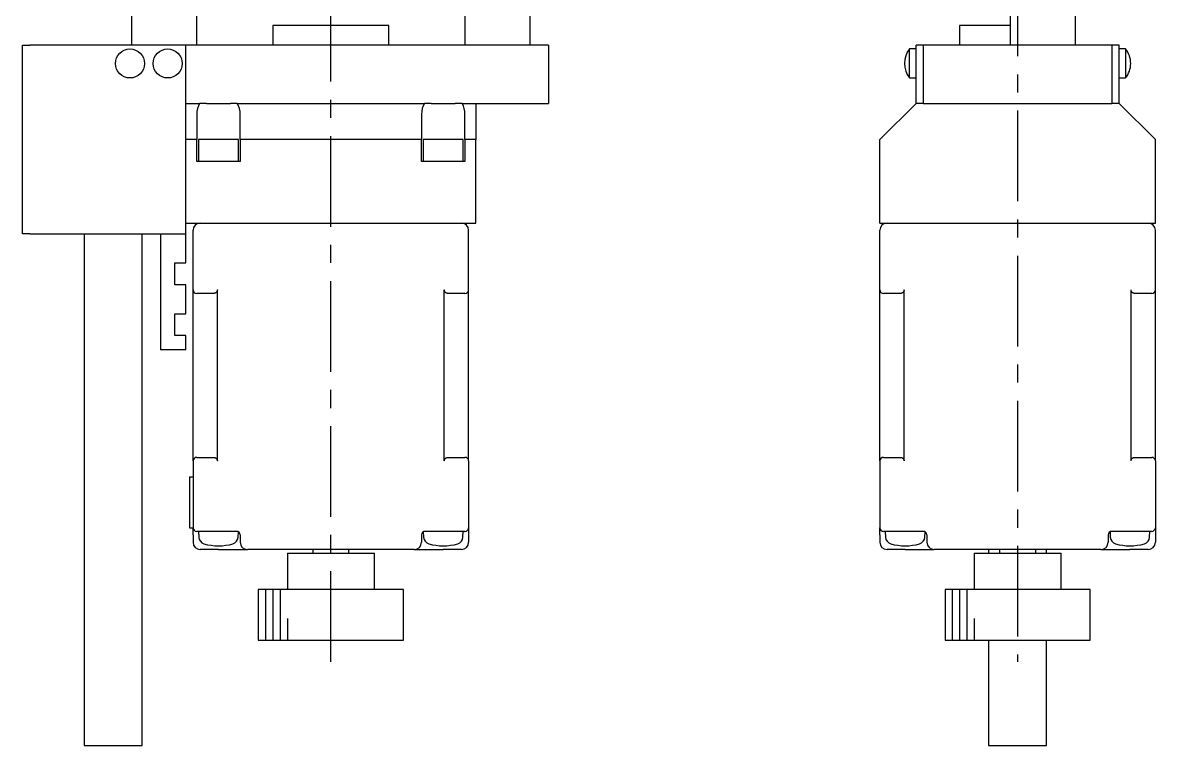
# Model space of a CAD drawing. Extents: x 124 to 837, y 27 to 513.
# Drawn here: x 323.7 to 479.9, y 217.7 to 317.3 of the extents above; entities that cross this region are included whole.
import ezdxf

# ---------------------------------------------------------------- set-up
doc = ezdxf.new("R2010")
doc.units = 0
doc.header["$LTSCALE"] = 10
doc.linetypes.add('CENTER', pattern=[2, 1.25, -0.25, 0.25, -0.25])
for name, color, linetype in [('1', 7, 'CONTINUOUS'), ('11', 7, 'CONTINUOUS'), ('2', 7, 'CONTINUOUS')]:
    doc.layers.add(name, color=color, linetype=linetype)

msp = doc.modelspace()

# ---------------------------------------------------------------- linework, layer by layer
at = {"layer": '1', "color": 7, "linetype": 'CONTINUOUS'}
for p, q in [((459.95, 338.699999), (459.95, 314.199999)), ((468.95, 314.199999), (468.95, 338.699999)), ((338.749999, 336.675067), (338.749999, 314.199999)), ((347.749999, 314.199999), (347.749999, 336.762378)), ((384.749999, 336.762378), (384.749999, 314.199999)), ((393.749999, 314.199999), (393.749999, 336.675067)), ((366.249999, 316.949999), (358.249999, 316.949999)), ((358.249999, 316.949999), (358.249999, 314.199999)), ((374.249999, 316.949999), (366.249999, 316.949999)), ((374.249999, 314.199999), (374.249999, 316.949999)), ((452.95, 316.949999), (452.95, 314.199999)), ((459.95, 316.949999), (452.95, 316.949999)), ((323.749999, 288.199999), (323.749999, 314.199999)), ((323.749999, 314.199999), (324.749999, 314.199999)), ((346.249999, 314.199999), (324.749999, 314.199999)), ((396.249999, 314.199999), (346.249999, 314.199999)), ((346.249999, 306.199999), (346.249999, 314.199999)), ((396.249999, 314.199999), (396.249999, 306.199999)), ((447.95, 314.199999), (446.95, 314.199999)), ((446.95, 306.199999), (446.95, 314.199999)), ((473.95, 314.199999), (447.95, 314.199999)), ((447.95, 314.199999), (447.95, 306.199999)), ((473.95, 314.199999), (473.95, 306.199999)), ((474.95, 314.199999), (473.95, 314.199999)), ((474.95, 306.199999), (474.95, 314.199999)), ((446.95, 313.699999), (446.052001, 313.699999)), ((446.052001, 309.700002), (446.052001, 313.699999)), ((475.847999, 313.699999), (474.95, 313.699999)), ((475.847999, 313.699999), (475.847999, 309.70011)), ((446.052001, 309.699999), (446.95, 309.699999)), ((474.95, 309.699999), (475.847999, 309.699999)), ((346.249999, 306.199999), (348.151923, 306.199999)), ((346.249999, 301.199999), (346.249999, 306.199999)), ((349.091687, 306.199999), (348.151923, 306.199999)), ((349.091687, 306.199999), (352.408311, 306.199999)), ((353.348075, 306.199999), (352.408311, 306.199999)), ((353.348075, 306.199999), (379.151923, 306.199999)), ((380.091687, 306.199999), (379.151923, 306.199999)), ((380.091687, 306.199999), (383.408311, 306.199999)), ((384.348075, 306.199999), (383.408311, 306.199999)), ((384.348075, 306.199999), (386.249999, 306.199999)), ((386.249999, 306.199999), (396.249999, 306.199999)), ((386.249999, 306.199999), (386.249999, 301.199999)), ((446.95, 306.199999), (441.95, 301.199999)), ((447.95, 306.199999), (446.95, 306.199999)), ((447.95, 306.199999), (473.95, 306.199999)), ((474.95, 306.199999), (473.95, 306.199999)), ((479.95, 301.199999), (474.95, 306.199999)), ((347.749999, 304.699999), (347.749999, 301.199999)), ((353.749999, 301.199999), (353.749999, 304.699999)), ((378.749999, 304.699999), (378.749999, 301.199999)), ((384.749999, 301.199999), (384.749999, 304.699999)), ((346.249999, 289.699999), (346.249999, 301.199999)), ((347.749999, 301.199999), (346.249999, 301.199999)), ((347.749999, 298.199999), (347.749999, 301.199999)), ((350.749999, 301.199999), (347.999999, 301.199999)), ((353.499999, 301.199999), (347.999999, 301.199999)), ((347.999999, 301.199999), (347.999999, 298.199999)), ((353.499999, 301.199999), (350.749999, 301.199999)), ((353.499999, 298.199999), (353.499999, 301.199999)), ((378.749999, 301.199999), (353.749999, 301.199999)), ((353.749999, 301.199999), (353.749999, 298.199999)), ((378.749999, 298.199999), (378.749999, 301.199999)), ((381.749999, 301.199999), (378.999999, 301.199999)), ((384.499999, 301.199999), (378.999999, 301.199999)), ((378.999999, 301.199999), (378.999999, 298.199999)), ((384.499999, 301.199999), (381.749999, 301.199999)), ((384.499999, 298.199999), (384.499999, 301.199999)), ((386.249999, 301.199999), (384.749999, 301.199999)), ((384.749999, 301.199999), (384.749999, 298.199999)), ((386.249999, 289.699999), (386.249999, 301.199999)), ((441.95, 289.699999), (441.95, 301.199999)), ((479.95, 289.699999), (479.95, 301.199999)), ((353.749999, 298.199999), (347.749999, 298.199999)), ((384.749999, 298.199999), (378.749999, 298.199999)), ((346.249999, 289.699999), (386.249999, 289.699999)), ((346.249999, 288.199999), (346.249999, 289.699999)), ((441.95, 289.699999), (479.95, 289.699999)), ((324.749999, 288.199999), (323.749999, 288.199999)), ((324.749999, 288.199999), (346.249999, 288.199999)), ((332.249999, 288.199999), (332.249999, 217.700001)), ((340.249999, 217.700001), (340.249999, 288.199999)), ((342.749999, 288.199999), (342.749999, 272.199999)), ((346.249999, 284.199999), (346.249999, 288.199999)), ((347.249999, 280.499999), (347.249999, 288.699999)), ((385.249999, 280.499999), (385.249999, 288.699999)), ((441.95, 280.499999), (441.95, 288.699999)), ((479.95, 280.499999), (479.95, 288.699999)), ((344.749999, 284.199999), (346.249999, 284.199999)), ((344.749999, 281.199999), (344.749999, 284.199999)), ((346.249999, 281.199999), (344.749999, 281.199999)), ((346.249999, 277.199999), (346.249999, 281.199999)), ((347.249999, 256.899999), (347.249999, 280.499999)), ((349.249999, 279.999999), (347.749999, 279.999999)), ((350.101767, 279.999999), (349.249999, 279.999999)), ((350.126301, 280.000601), (350.101767, 279.999999)), ((350.150775, 280.002407), (350.126301, 280.000601)), ((350.175132, 280.005411), (350.150775, 280.002407)), ((350.199312, 280.009606), (350.175132, 280.005411)), ((350.223257, 280.014983), (350.199312, 280.009606)), ((350.246909, 280.021529), (350.223257, 280.014983)), ((350.270212, 280.029227), (350.246909, 280.021529)), ((350.293108, 280.038059), (350.270212, 280.029227)), ((350.315544, 280.048004), (350.293108, 280.038059)), ((350.337465, 280.059038), (350.315544, 280.048004)), ((350.358818, 280.071135), (350.337465, 280.059038)), ((350.379552, 280.084264), (350.358818, 280.071135)), ((350.399616, 280.098395), (350.379552, 280.084264)), ((350.418963, 280.113494), (350.399616, 280.098395)), ((350.437546, 280.129523), (350.418963, 280.113494)), ((350.45532, 280.146446), (350.437546, 280.129523)), ((350.472242, 280.16422), (350.45532, 280.146446)), ((350.488272, 280.182802), (350.472242, 280.16422)), ((350.50337, 280.202149), (350.488272, 280.182802)), ((350.517501, 280.222214), (350.50337, 280.202149)), ((350.530631, 280.242948), (350.517501, 280.222214)), ((350.542727, 280.264301), (350.530631, 280.242948)), ((350.553761, 280.286221), (350.542727, 280.264301)), ((350.563706, 280.308657), (350.553761, 280.286221)), ((350.572539, 280.331554), (350.563706, 280.308657)), ((350.580237, 280.354857), (350.572539, 280.331554)), ((350.586782, 280.378509), (350.580237, 280.354857)), ((350.592159, 280.402454), (350.586782, 280.378509)), ((350.596355, 280.426634), (350.592159, 280.402454)), ((350.599359, 280.45099), (350.596355, 280.426634)), ((350.601164, 280.475465), (350.599359, 280.45099)), ((350.601767, 280.499999), (350.601164, 280.475465)), ((350.601767, 256.899999), (350.601767, 280.499999)), ((381.898231, 256.899999), (381.898231, 280.499999)), ((381.898834, 280.475465), (381.898231, 280.499999)), ((381.900639, 280.45099), (381.898834, 280.475465)), ((381.903643, 280.426634), (381.900639, 280.45099)), ((381.907839, 280.402454), (381.903643, 280.426634)), ((381.913216, 280.378509), (381.907839, 280.402454)), ((381.919761, 280.354857), (381.913216, 280.378509)), ((381.927459, 280.331554), (381.919761, 280.354857)), ((381.936291, 280.308657), (381.927459, 280.331554)), ((381.946237, 280.286221), (381.936291, 280.308657)), ((381.957271, 280.264301), (381.946237, 280.286221)), ((381.969367, 280.242948), (381.957271, 280.264301)), ((381.982496, 280.222214), (381.969367, 280.242948)), ((381.996627, 280.202149), (381.982496, 280.222214)), ((382.011726, 280.182802), (381.996627, 280.202149)), ((382.027756, 280.16422), (382.011726, 280.182802)), ((382.044678, 280.146446), (382.027756, 280.16422)), ((382.062452, 280.129523), (382.044678, 280.146446)), ((382.081035, 280.113494), (382.062452, 280.129523)), ((382.100382, 280.098395), (382.081035, 280.113494)), ((382.120446, 280.084264), (382.100382, 280.098395)), ((382.14118, 280.071135), (382.120446, 280.084264)), ((382.162533, 280.059038), (382.14118, 280.071135)), ((382.184454, 280.048004), (382.162533, 280.059038)), ((382.20689, 280.038059), (382.184454, 280.048004)), ((382.229786, 280.029227), (382.20689, 280.038059)), ((382.253089, 280.021529), (382.229786, 280.029227)), ((382.276741, 280.014983), (382.253089, 280.021529)), ((382.300686, 280.009606), (382.276741, 280.014983)), ((382.324866, 280.005411), (382.300686, 280.009606)), ((382.349223, 280.002407), (382.324866, 280.005411)), ((382.373697, 280.000601), (382.349223, 280.002407)), ((382.398231, 279.999999), (382.373697, 280.000601)), ((383.249999, 279.999999), (382.398231, 279.999999)), ((384.749999, 279.999999), (383.249999, 279.999999)), ((385.249999, 256.899999), (385.249999, 280.499999)), ((441.95, 256.899999), (441.95, 280.499999)), ((443.95, 279.999999), (442.45, 279.999999)), ((444.801768, 279.999999), (443.95, 279.999999)), ((444.826302, 280.000601), (444.801768, 279.999999)), ((444.850776, 280.002407), (444.826302, 280.000601)), ((444.875133, 280.005411), (444.850776, 280.002407)), ((444.899313, 280.009606), (444.875133, 280.005411)), ((444.923258, 280.014983), (444.899313, 280.009606)), ((444.94691, 280.021529), (444.923258, 280.014983)), ((444.970213, 280.029227), (444.94691, 280.021529)), ((444.993109, 280.038059), (444.970213, 280.029227)), ((445.015545, 280.048004), (444.993109, 280.038059)), ((445.037466, 280.059038), (445.015545, 280.048004)), ((445.058819, 280.071135), (445.037466, 280.059038)), ((445.079553, 280.084264), (445.058819, 280.071135)), ((445.099617, 280.098395), (445.079553, 280.084264)), ((445.118964, 280.113494), (445.099617, 280.098395)), ((445.137547, 280.129523), (445.118964, 280.113494)), ((445.155321, 280.146446), (445.137547, 280.129523)), ((445.172243, 280.16422), (445.155321, 280.146446)), ((445.188273, 280.182802), (445.172243, 280.16422)), ((445.203371, 280.202149), (445.188273, 280.182802)), ((445.217503, 280.222214), (445.203371, 280.202149)), ((445.230632, 280.242948), (445.217503, 280.222214)), ((445.242728, 280.264301), (445.230632, 280.242948)), ((445.253762, 280.286221), (445.242728, 280.264301)), ((445.263707, 280.308657), (445.253762, 280.286221)), ((445.27254, 280.331554), (445.263707, 280.308657)), ((445.280238, 280.354857), (445.27254, 280.331554)), ((445.286783, 280.378509), (445.280238, 280.354857)), ((445.29216, 280.402454), (445.286783, 280.378509)), ((445.296356, 280.426634), (445.29216, 280.402454)), ((445.29936, 280.45099), (445.296356, 280.426634)), ((445.301165, 280.475465), (445.29936, 280.45099)), ((445.301768, 280.499999), (445.301165, 280.475465)), ((445.301768, 256.899999), (445.301768, 280.499999)), ((476.598232, 256.899999), (476.598232, 280.499999)), ((476.598835, 280.475465), (476.598232, 280.499999)), ((476.60064, 280.45099), (476.598835, 280.475465)), ((476.603644, 280.426634), (476.60064, 280.45099)), ((476.60784, 280.402454), (476.603644, 280.426634)), ((476.613217, 280.378509), (476.60784, 280.402454)), ((476.619762, 280.354857), (476.613217, 280.378509)), ((476.62746, 280.331554), (476.619762, 280.354857)), ((476.636293, 280.308657), (476.62746, 280.331554)), ((476.646238, 280.286221), (476.636293, 280.308657)), ((476.657272, 280.264301), (476.646238, 280.286221)), ((476.669368, 280.242948), (476.657272, 280.264301)), ((476.682497, 280.222214), (476.669368, 280.242948)), ((476.696629, 280.202149), (476.682497, 280.222214)), ((476.711727, 280.182802), (476.696629, 280.202149)), ((476.727757, 280.16422), (476.711727, 280.182802)), ((476.744679, 280.146446), (476.727757, 280.16422)), ((476.762453, 280.129523), (476.744679, 280.146446)), ((476.781036, 280.113494), (476.762453, 280.129523)), ((476.800383, 280.098395), (476.781036, 280.113494)), ((476.820447, 280.084264), (476.800383, 280.098395)), ((476.841181, 280.071135), (476.820447, 280.084264)), ((476.862534, 280.059038), (476.841181, 280.071135)), ((476.884455, 280.048004), (476.862534, 280.059038)), ((476.906891, 280.038059), (476.884455, 280.048004)), ((476.929787, 280.029227), (476.906891, 280.038059)), ((476.95309, 280.021529), (476.929787, 280.029227)), ((476.976742, 280.014983), (476.95309, 280.021529)), ((477.000687, 280.009606), (476.976742, 280.014983)), ((477.024867, 280.005411), (477.000687, 280.009606)), ((477.049224, 280.002407), (477.024867, 280.005411)), ((477.073698, 280.000601), (477.049224, 280.002407)), ((477.098232, 279.999999), (477.073698, 280.000601)), ((477.95, 279.999999), (477.098232, 279.999999)), ((479.45, 279.999999), (477.95, 279.999999)), ((479.95, 256.899999), (479.95, 280.499999)), ((344.749999, 277.199999), (346.249999, 277.199999)), ((344.749999, 274.199999), (344.749999, 277.199999)), ((346.249999, 274.199999), (344.749999, 274.199999)), ((346.249999, 272.199999), (346.249999, 274.199999)), ((346.249999, 272.199999), (342.749999, 272.199999)), ((347.249999, 256.899999), (347.249999, 247.699999)), ((347.749999, 257.399999), (349.249999, 257.399999)), ((349.249999, 257.399999), (350.101767, 257.399999)), ((350.101767, 257.399999), (350.126301, 257.399397)), ((350.126301, 257.399397), (350.150775, 257.397591)), ((350.150775, 257.397591), (350.175132, 257.394587)), ((350.175132, 257.394587), (350.199312, 257.390392)), ((350.199312, 257.390392), (350.223257, 257.385015)), ((350.223257, 257.385015), (350.246909, 257.378469)), ((350.246909, 257.378469), (350.270212, 257.370771)), ((350.270212, 257.370771), (350.293108, 257.361939)), ((350.293108, 257.361939), (350.315544, 257.351994)), ((350.315544, 257.351994), (350.337465, 257.34096)), ((350.337465, 257.34096), (350.358818, 257.328863)), ((350.358818, 257.328863), (350.379552, 257.315734)), ((350.379552, 257.315734), (350.399616, 257.301603)), ((350.399616, 257.301603), (350.418963, 257.286504)), ((350.418963, 257.286504), (350.437546, 257.270475)), ((350.437546, 257.270475), (350.45532, 257.253552)), ((350.45532, 257.253552), (350.472242, 257.235778)), ((350.472242, 257.235778), (350.488272, 257.217196)), ((350.488272, 257.217196), (350.50337, 257.197849)), ((350.50337, 257.197849), (350.517501, 257.177784)), ((350.517501, 257.177784), (350.530631, 257.15705)), ((350.530631, 257.15705), (350.542727, 257.135697)), ((350.542727, 257.135697), (350.553761, 257.113777)), ((350.553761, 257.113777), (350.563706, 257.091341)), ((350.563706, 257.091341), (350.572539, 257.068444)), ((350.572539, 257.068444), (350.580237, 257.045141)), ((350.580237, 257.045141), (350.586782, 257.021489)), ((350.586782, 257.021489), (350.592159, 256.997544)), ((350.592159, 256.997544), (350.596355, 256.973364)), ((350.596355, 256.973364), (350.599359, 256.949008)), ((350.599359, 256.949008), (350.601164, 256.924533)), ((350.601164, 256.924533), (350.601767, 256.899999)), ((381.898231, 256.899999), (381.898834, 256.924533)), ((381.898834, 256.924533), (381.900639, 256.949008)), ((381.900639, 256.949008), (381.903643, 256.973364)), ((381.903643, 256.973364), (381.907839, 256.997544)), ((381.907839, 256.997544), (381.913216, 257.021489)), ((381.913216, 257.021489), (381.919761, 257.045141)), ((381.919761, 257.045141), (381.927459, 257.068444)), ((381.927459, 257.068444), (381.936291, 257.091341)), ((381.936291, 257.091341), (381.946237, 257.113777)), ((381.946237, 257.113777), (381.957271, 257.135697)), ((381.957271, 257.135697), (381.969367, 257.15705)), ((381.969367, 257.15705), (381.982496, 257.177784)), ((381.982496, 257.177784), (381.996627, 257.197849)), ((381.996627, 257.197849), (382.011726, 257.217196)), ((382.011726, 257.217196), (382.027756, 257.235778)), ((382.027756, 257.235778), (382.044678, 257.253552)), ((382.044678, 257.253552), (382.062452, 257.270475)), ((382.062452, 257.270475), (382.081035, 257.286504)), ((382.081035, 257.286504), (382.100382, 257.301603)), ((382.100382, 257.301603), (382.120446, 257.315734)), ((382.120446, 257.315734), (382.14118, 257.328863)), ((382.14118, 257.328863), (382.162533, 257.34096)), ((382.162533, 257.34096), (382.184454, 257.351994)), ((382.184454, 257.351994), (382.20689, 257.361939)), ((382.20689, 257.361939), (382.229786, 257.370771)), ((382.229786, 257.370771), (382.253089, 257.378469)), ((382.253089, 257.378469), (382.276741, 257.385015)), ((382.276741, 257.385015), (382.300686, 257.390392)), ((382.300686, 257.390392), (382.324866, 257.394587)), ((382.324866, 257.394587), (382.349223, 257.397591)), ((382.349223, 257.397591), (382.373697, 257.399397)), ((382.373697, 257.399397), (382.398231, 257.399999)), ((382.398231, 257.399999), (383.249999, 257.399999)), ((383.249999, 257.399999), (384.749999, 257.399999)), ((385.249999, 256.899999), (385.249999, 247.699999)), ((441.95, 256.899999), (441.95, 247.699999)), ((442.45, 257.399999), (443.95, 257.399999)), ((443.95, 257.399999), (444.801768, 257.399999)), ((444.801768, 257.399999), (444.826302, 257.399397)), ((444.826302, 257.399397), (444.850776, 257.397591)), ((444.850776, 257.397591), (444.875133, 257.394587)), ((444.875133, 257.394587), (444.899313, 257.390392)), ((444.899313, 257.390392), (444.923258, 257.385015)), ((444.923258, 257.385015), (444.94691, 257.378469)), ((444.94691, 257.378469), (444.970213, 257.370771)), ((444.970213, 257.370771), (444.993109, 257.361939)), ((444.993109, 257.361939), (445.015545, 257.351994)), ((445.015545, 257.351994), (445.037466, 257.34096)), ((445.037466, 257.34096), (445.058819, 257.328863)), ((445.058819, 257.328863), (445.079553, 257.315734)), ((445.079553, 257.315734), (445.099617, 257.301603)), ((445.099617, 257.301603), (445.118964, 257.286504)), ((445.118964, 257.286504), (445.137547, 257.270475)), ((445.137547, 257.270475), (445.155321, 257.253552)), ((445.155321, 257.253552), (445.172243, 257.235778)), ((445.172243, 257.235778), (445.188273, 257.217196)), ((445.188273, 257.217196), (445.203371, 257.197849)), ((445.203371, 257.197849), (445.217503, 257.177784)), ((445.217503, 257.177784), (445.230632, 257.15705)), ((445.230632, 257.15705), (445.242728, 257.135697)), ((445.242728, 257.135697), (445.253762, 257.113777)), ((445.253762, 257.113777), (445.263707, 257.091341)), ((445.263707, 257.091341), (445.27254, 257.068444)), ((445.27254, 257.068444), (445.280238, 257.045141)), ((445.280238, 257.045141), (445.286783, 257.021489)), ((445.286783, 257.021489), (445.29216, 256.997544)), ((445.29216, 256.997544), (445.296356, 256.973364)), ((445.296356, 256.973364), (445.29936, 256.949008)), ((445.29936, 256.949008), (445.301165, 256.924533)), ((445.301165, 256.924533), (445.301768, 256.899999)), ((476.598232, 256.899999), (476.598835, 256.924533)), ((476.598835, 256.924533), (476.60064, 256.949008)), ((476.60064, 256.949008), (476.603644, 256.973364)), ((476.603644, 256.973364), (476.60784, 256.997544)), ((476.60784, 256.997544), (476.613217, 257.021489)), ((476.613217, 257.021489), (476.619762, 257.045141)), ((476.619762, 257.045141), (476.62746, 257.068444)), ((476.62746, 257.068444), (476.636293, 257.091341)), ((476.636293, 257.091341), (476.646238, 257.113777)), ((476.646238, 257.113777), (476.657272, 257.135697)), ((476.657272, 257.135697), (476.669368, 257.15705)), ((476.669368, 257.15705), (476.682497, 257.177784)), ((476.682497, 257.177784), (476.696629, 257.197849)), ((476.696629, 257.197849), (476.711727, 257.217196)), ((476.711727, 257.217196), (476.727757, 257.235778)), ((476.727757, 257.235778), (476.744679, 257.253552)), ((476.744679, 257.253552), (476.762453, 257.270475)), ((476.762453, 257.270475), (476.781036, 257.286504)), ((476.781036, 257.286504), (476.800383, 257.301603)), ((476.800383, 257.301603), (476.820447, 257.315734)), ((476.820447, 257.315734), (476.841181, 257.328863)), ((476.841181, 257.328863), (476.862534, 257.34096)), ((476.862534, 257.34096), (476.884455, 257.351994)), ((476.884455, 257.351994), (476.906891, 257.361939)), ((476.906891, 257.361939), (476.929787, 257.370771)), ((476.929787, 257.370771), (476.95309, 257.378469)), ((476.95309, 257.378469), (476.976742, 257.385015)), ((476.976742, 257.385015), (477.000687, 257.390392)), ((477.000687, 257.390392), (477.024867, 257.394587)), ((477.024867, 257.394587), (477.049224, 257.397591)), ((477.049224, 257.397591), (477.073698, 257.399397)), ((477.073698, 257.399397), (477.098232, 257.399999)), ((477.098232, 257.399999), (477.95, 257.399999)), ((477.95, 257.399999), (479.45, 257.399999)), ((479.95, 256.899999), (479.95, 247.699999)), ((346.749999, 254.699999), (346.749999, 247.699999)), ((346.749999, 254.699999), (347.249999, 254.699999)), ((346.749999, 247.699999), (347.249999, 247.699999)), ((347.249999, 246.699999), (347.249999, 247.699999)), ((349.249999, 247.199999), (347.749999, 247.199999)), ((347.999999, 247.199999), (348.04212, 246.396276)), ((353.335785, 247.199999), (349.249999, 247.199999)), ((353.457878, 246.396276), (353.496591, 247.134962)), ((379.003407, 247.134962), (379.04212, 246.396276)), ((383.249999, 247.199999), (379.164213, 247.199999)), ((384.749999, 247.199999), (383.249999, 247.199999)), ((384.457878, 246.396276), (384.499999, 247.199999)), ((385.249999, 247.699999), (385.249999, 246.699999)), ((441.95, 246.699999), (441.95, 247.699999)), ((443.95, 247.199999), (442.45, 247.199999)), ((442.7, 247.199999), (442.742121, 246.396276)), ((448.035786, 247.199999), (443.95, 247.199999)), ((448.157879, 246.396276), (448.196592, 247.134962)), ((473.703408, 247.134962), (473.742121, 246.396276)), ((477.95, 247.199999), (473.864214, 247.199999)), ((479.45, 247.199999), (477.95, 247.199999)), ((479.157879, 246.396276), (479.2, 247.199999)), ((479.95, 247.699999), (479.95, 246.699999)), ((347.249999, 246.699999), (347.249999, 245.699999)), ((353.749999, 246.699999), (353.749999, 245.699999)), ((378.749999, 246.699999), (378.749999, 245.699999)), ((385.249999, 246.699999), (385.249999, 245.699999)), ((441.95, 246.699999), (441.95, 245.699999)), ((448.45, 246.699999), (448.45, 245.699999)), ((473.45, 246.699999), (473.45, 245.699999)), ((479.95, 246.699999), (479.95, 245.699999)), ((350.749999, 244.699999), (348.249999, 244.699999)), ((350.749999, 244.699999), (354.749999, 244.699999)), ((377.749999, 244.699999), (354.749999, 244.699999)), ((360.249999, 244.199999), (372.249999, 244.199999)), ((360.249999, 244.199999), (360.249999, 239.199999)), ((363.749999, 244.699999), (363.749999, 244.199999)), ((368.749999, 244.199999), (368.749999, 244.699999)), ((372.249999, 239.199999), (372.249999, 244.199999)), ((377.749999, 244.699999), (381.749999, 244.699999)), ((384.249999, 244.699999), (381.749999, 244.699999)), ((445.45, 244.699999), (442.95, 244.699999)), ((445.45, 244.699999), (449.45, 244.699999)), ((472.45, 244.699999), (449.45, 244.699999)), ((454.95, 244.199999), (466.95, 244.199999)), ((454.95, 244.199999), (454.95, 239.199999)), ((456.95, 244.699999), (456.95, 244.199999)), ((458.45, 244.699999), (458.45, 244.199999)), ((463.45, 244.199999), (463.45, 244.699999)), ((464.95, 244.199999), (464.95, 244.699999)), ((466.95, 239.199999), (466.95, 244.199999)), ((472.45, 244.699999), (476.45, 244.699999)), ((478.95, 244.699999), (476.45, 244.699999)), ((376.249999, 239.199999), (356.249999, 239.199999)), ((356.249999, 239.199999), (356.249999, 232.199999)), ((376.249999, 232.199999), (376.249999, 239.199999)), ((470.95, 239.199999), (450.95, 239.199999)), ((450.95, 239.199999), (450.95, 232.199999)), ((470.95, 232.199999), (470.95, 239.199999)), ((356.249999, 232.199999), (376.249999, 232.199999)), ((450.95, 232.199999), (470.95, 232.199999)), ((456.95, 232.199999), (456.95, 217.700001)), ((464.95, 217.700001), (464.95, 232.199999)), ((332.249999, 217.700001), (340.249999, 217.700001)), ((456.95, 217.700001), (460.95, 217.700001)), ((460.95, 217.700001), (464.95, 217.700001))]:
    msp.add_line(p, q, dxfattribs=at)
for centre in [(338.549999, 311.699999), (343.749999, 311.699999)]:
    msp.add_circle(centre, 2, dxfattribs=at)
for centre, radius, start, end in [((448.55, 311.699999), 3.2, 141.317813, 218.682187), ((473.35, 311.699999), 3.2, 0, 38.682187), ((473.35, 311.699999), 3.2, 321.317813, 0), ((350.749999, 304.699999), 3, 150, 180), ((350.749999, 304.699999), 3, 0, 30), ((381.749999, 304.699999), 3, 150, 180), ((381.749999, 304.699999), 3, 0, 30), ((348.249999, 288.699999), 1, 90, 180), ((384.249999, 288.699999), 1, 0, 90), ((442.95, 288.699999), 1, 90, 180), ((478.95, 288.699999), 1, 0, 90), ((347.749999, 280.499999), 0.5, 180, 270), ((384.749999, 280.499999), 0.5, 270, 0), ((442.45, 280.499999), 0.5, 180, 270), ((479.45, 280.499999), 0.5, 270, 0), ((347.749999, 256.899999), 0.5, 90, 180), ((384.749999, 256.899999), 0.5, 0, 90), ((442.45, 256.899999), 0.5, 90, 180), ((479.45, 256.899999), 0.5, 0, 90), ((347.749999, 247.699999), 0.5, 180, 270), ((353.249999, 246.699999), 0.5, 0, 90), ((379.249999, 246.699999), 0.5, 90, 180), ((384.749999, 247.699999), 0.5, 270, 0), ((442.45, 247.699999), 0.5, 180, 270), ((447.95, 246.699999), 0.5, 0, 90), ((473.95, 246.699999), 0.5, 90, 180), ((479.45, 247.699999), 0.5, 270, 0), ((348.249999, 245.699999), 1, 180, 270), ((349.04075, 246.448611), 1, 182.999972, 253.448664), ((350.749999, 252.199999), 7, 253.448632, 286.551368), ((352.459248, 246.448611), 1, 286.551336, 357.000028), ((354.749999, 245.699999), 1, 180, 270), ((377.749999, 245.699999), 1, 270, 0), ((380.04075, 246.448611), 1, 182.999972, 253.448664), ((381.749999, 252.199999), 7, 253.448632, 286.551368), ((383.459248, 246.448611), 1, 286.551336, 357.000028), ((384.249999, 245.699999), 1, 270, 0), ((442.95, 245.699999), 1, 180, 270), ((443.740751, 246.448611), 1, 182.999972, 253.448664), ((445.45, 252.199999), 7, 253.448632, 286.551368), ((447.159249, 246.448611), 1, 286.551336, 357.000028), ((449.45, 245.699999), 1, 180, 270), ((472.45, 245.699999), 1, 270, 0), ((474.740751, 246.448611), 1, 182.999972, 253.448664), ((476.45, 252.199999), 7, 253.448632, 286.551368), ((478.159249, 246.448611), 1, 286.551336, 357.000028), ((478.95, 245.699999), 1, 270, 0)]:
    msp.add_arc(centre, radius, start, end, dxfattribs=at)
at = {"layer": '11', "color": 4, "linetype": 'CENTER'}
for p, q in [((366.249999, 229.199999), (366.249999, 425.199999)), ((460.95, 425.199999), (460.95, 229.199999))]:
    msp.add_line(p, q, dxfattribs=at)
at = {"layer": '2', "color": 4, "linetype": 'CONTINUOUS'}
for p, q in [((357.249999, 239.199999), (357.249999, 232.199999)), ((358.249999, 239.199999), (358.249999, 232.199999)), ((359.249999, 239.199999), (359.249999, 232.199999)), ((451.95, 239.199999), (451.95, 232.199999)), ((452.95, 239.199999), (452.95, 232.199999)), ((453.95, 239.199999), (453.95, 232.199999)), ((360.249999, 235.199999), (360.249999, 232.199999)), ((454.95, 235.199999), (454.95, 232.199999))]:
    msp.add_line(p, q, dxfattribs=at)

doc.saveas('drawing.dxf')
